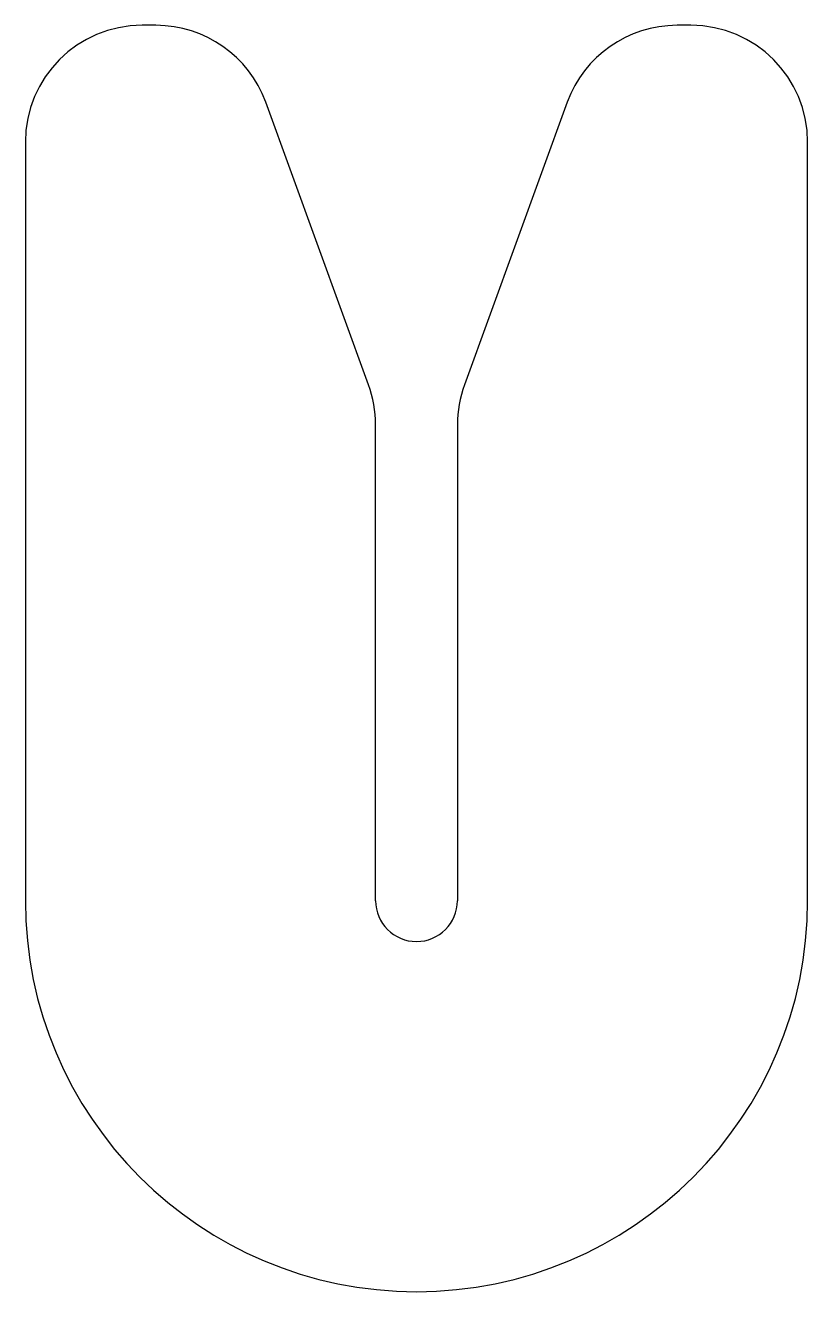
# Model space of a CAD drawing. Header units: millimetres. Extents: x -6.7 to 6.7, y -6.7 to 15.
import ezdxf

# ---------------------------------------------------------------- set-up
doc = ezdxf.new("R2010")
doc.units = ezdxf.units.MM

msp = doc.modelspace()

# ---------------------------------------------------------------- linework, layer by layer
at = {"color": 7, "linetype": 'Continuous', "lineweight": 25}
for p, q in [((-4.462, 15), (-4.7, 15)), ((4.7, 15), (4.462, 15)), ((-0.821, 8.842), (-2.583, 13.684)), ((2.583, 13.684), (0.821, 8.842)), ((-6.7, 13), (-6.7, 0)), ((6.7, 0), (6.7, 13)), ((-0.7, 0), (-0.7, 8.158)), ((0.7, 8.158), (0.7, 0))]:
    msp.add_line(p, q, dxfattribs=at)
for centre, radius, start, end in [((-4.7, 13), 2, 90, 180), ((-4.462, 13), 2, 20, 90), ((4.462, 13), 2, 90, 160), ((4.7, 13), 2, 0, 90), ((-2.7, 8.158), 2, 0, 20), ((2.7, 8.158), 2, 160, 180), ((0, 0), 6.7, 180, 0), ((0, 0), 0.7, 180, 0)]:
    msp.add_arc(centre, radius, start, end, dxfattribs=at)

doc.saveas('drawing.dxf')
